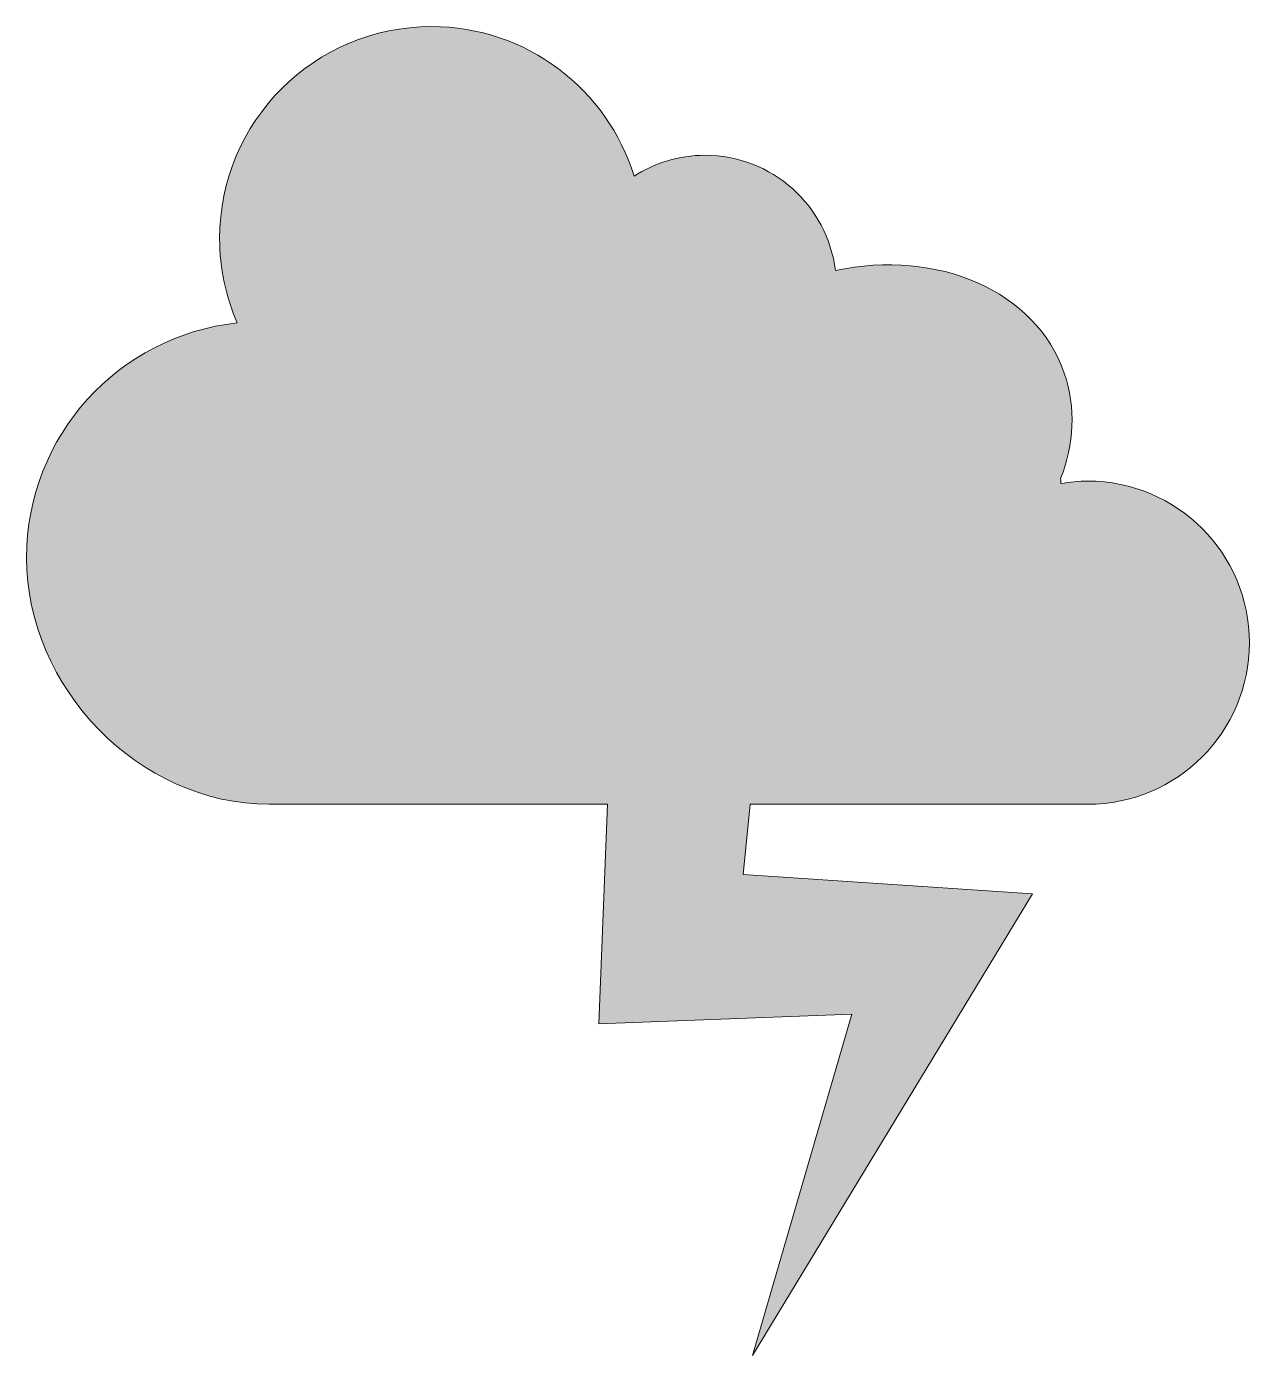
# Model space of a CAD drawing. Header units: inches. Extents: x 0 to 93, y 0 to 102.
import ezdxf

# ---------------------------------------------------------------- set-up
doc = ezdxf.new("R2010")
doc.units = ezdxf.units.IN
doc.header["$MEASUREMENT"] = 0
doc.layers.add('Layer 1', color=7, linetype='Continuous')

msp = doc.modelspace()

# ---------------------------------------------------------------- hatches: boundary and pattern name
at = {"layer": 'Layer 1', "true_color": 0xf0ba7d}
h = msp.add_hatch(color=31, dxfattribs=at)
h.dxf.hatch_style = 2
edge = h.paths.add_edge_path()
edge.add_spline(control_points=[(81.14, 66.85), (80.44, 66.85), (79.75, 66.77), (79.08, 66.66), (79.08, 66.79), (79.06, 66.92), (79.06, 67.05), (80.08, 69.66), (80.25, 72.45), (79.34, 75.09), (77.17, 81.4), (69.62, 84.63), (61.84, 82.94), (61.23, 87.91), (57, 91.76), (51.87, 91.76), (49.87, 91.76), (48.01, 91.17), (46.45, 90.16), (44.41, 96.78), (38.25, 101.6), (30.96, 101.6), (22.01, 101.6), (14.76, 94.35), (14.76, 85.4), (14.76, 83.1), (15.25, 80.92), (16.11, 78.94), (7.06, 77.98), (0, 70.32), (0, 61), (0, 51.04), (8.6, 42.14), (18.56, 42.14), (20.65, 42.14), (31.95, 42.14), (44.41, 42.14), (44.41, 42.14), (43.75, 25.34), (43.75, 25.34), (43.75, 25.34), (63.09, 26.08), (63.09, 26.08), (63.09, 26.08), (55.5, 0), (55.5, 0), (55.5, 0), (76.9, 35.29), (76.9, 35.29), (76.9, 35.29), (54.78, 36.78), (54.78, 36.78), (54.78, 36.78), (55.31, 42.14), (55.31, 42.14), (67.86, 42.14), (79.22, 42.14), (81.14, 42.14), (87.96, 42.14), (93.49, 47.67), (93.49, 54.49), (93.49, 61.32), (87.96, 66.85), (81.14, 66.85)], knot_values=[0, 0, 0, 0, 1, 1, 1, 2, 2, 2, 3, 3, 3, 4, 4, 4, 5, 5, 5, 6, 6, 6, 7, 7, 7, 8, 8, 8, 9, 9, 9, 10, 10, 10, 11, 11, 11, 12, 12, 12, 13, 13, 13, 14, 14, 14, 15, 15, 15, 16, 16, 16, 17, 17, 17, 18, 18, 18, 19, 19, 19, 20, 20, 20, 21, 21, 21, 21], degree=3, periodic=1)

# ---------------------------------------------------------------- linework, layer by layer
at = {"layer": 'Layer 1', "lineweight": 0}
msp.add_open_spline([(81.14, 66.85), (80.44, 66.85), (79.75, 66.77), (79.08, 66.66), (79.08, 66.79), (79.06, 66.92), (79.06, 67.05), (80.08, 69.66), (80.25, 72.45), (79.34, 75.09), (77.17, 81.4), (69.62, 84.63), (61.84, 82.94), (61.23, 87.91), (57, 91.76), (51.87, 91.76), (49.87, 91.76), (48.01, 91.17), (46.45, 90.16), (44.41, 96.78), (38.25, 101.6), (30.96, 101.6), (22.01, 101.6), (14.76, 94.35), (14.76, 85.4), (14.76, 83.1), (15.25, 80.92), (16.11, 78.94), (7.06, 77.98), (0, 70.32), (0, 61), (0, 51.04), (8.6, 42.14), (18.56, 42.14), (20.65, 42.14), (31.95, 42.14), (44.41, 42.14), (44.41, 42.14), (43.75, 25.34), (43.75, 25.34), (43.75, 25.34), (63.09, 26.08), (63.09, 26.08), (63.09, 26.08), (55.5, 0), (55.5, 0), (55.5, 0), (76.9, 35.29), (76.9, 35.29), (76.9, 35.29), (54.78, 36.78), (54.78, 36.78), (54.78, 36.78), (55.31, 42.14), (55.31, 42.14), (67.86, 42.14), (79.22, 42.14), (81.14, 42.14), (87.96, 42.14), (93.49, 47.67), (93.49, 54.49), (93.49, 61.32), (87.96, 66.85), (81.14, 66.85)], degree=3, knots=[0, 0, 0, 0, 1, 1, 1, 2, 2, 2, 3, 3, 3, 4, 4, 4, 5, 5, 5, 6, 6, 6, 7, 7, 7, 8, 8, 8, 9, 9, 9, 10, 10, 10, 11, 11, 11, 12, 12, 12, 13, 13, 13, 14, 14, 14, 15, 15, 15, 16, 16, 16, 17, 17, 17, 18, 18, 18, 19, 19, 19, 20, 20, 20, 21, 21, 21, 21], dxfattribs=at)

doc.saveas('drawing.dxf')
